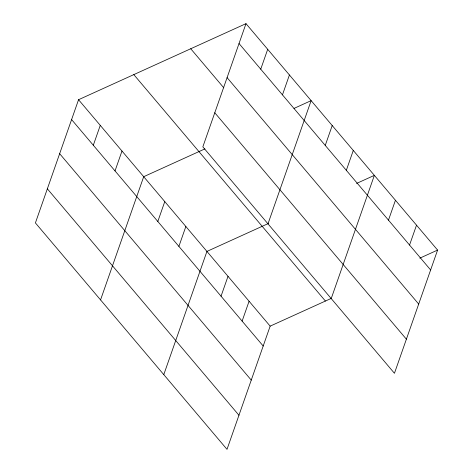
<?xml version="1.0" encoding="UTF-8"?>
<svg xmlns="http://www.w3.org/2000/svg" width="473" height="473" viewBox="0 0 473 473"><rect width="100%" height="100%" fill="white"/><g stroke="black" fill="none" stroke-linecap="round" stroke-linejoin="round"><path stroke-width="0.71" d="M245.99 23.65L202.84 146.861L394.447 373.292L437.59 250.081L245.99 23.65L78.553 99.708L35.41 222.919L227.01 449.35L270.16 326.139L331.372 298.339M93.311 145.246L100.27 125.375M115.028 170.907L121.987 151.035M100.554 299.906L143.703 176.695L204.91 148.889M157.816 221.476L164.775 201.604M178.895 246.386L185.854 226.514M260.741 69.188L267.7 49.31M163.782 374.628L206.932 251.417L268.138 223.611M282.458 94.848L289.417 74.976M221.045 296.199L228.01 276.327M267.984 223.847L311.133 100.637L294.029 108.406M242.123 321.108L249.082 301.236M325.247 145.418L332.212 125.546M346.325 170.327L353.284 150.449M331.218 298.569L374.362 175.359L356.601 183.429M388.481 220.14L395.44 200.268M409.553 245.049L416.518 225.178M419.835 258.152L437.59 250.081M239.025 43.522L430.631 269.959M227.087 77.625L418.688 304.056M190.731 48.749L223.776 87.801M214.783 112.757L406.39 339.188M133.806 74.61L325.412 301.041M78.553 99.708L270.16 326.139M71.594 119.586L263.201 346.017M59.651 153.684L251.258 380.115M47.347 188.816L238.954 415.253"/></g></svg>
